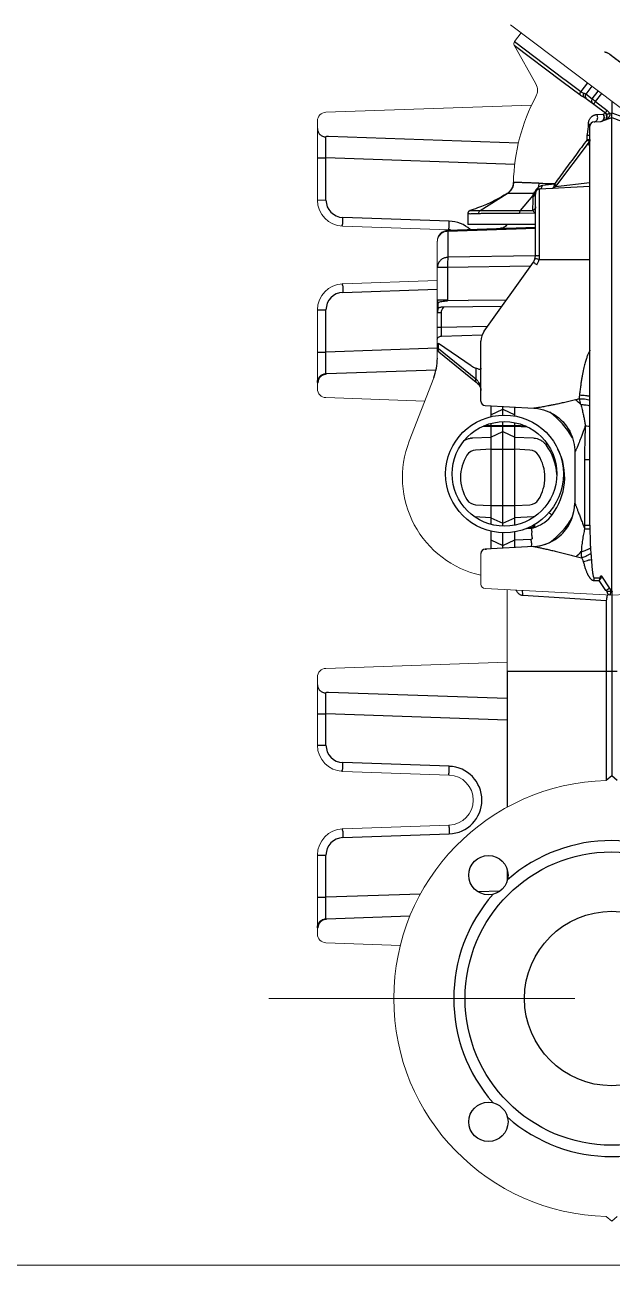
# Model space of a CAD drawing. Header units: millimetres. Extents: x 100 to 940, y 100 to 694.
# Drawn here: x 369.08 to 371.48, y 531.14 to 536.21 of the extents above; entities that cross this region are included whole.
import ezdxf

# ---------------------------------------------------------------- set-up
doc = ezdxf.new("R2010")
doc.units = ezdxf.units.MM
doc.linetypes.add('CENTER', pattern=[2, 1.25, -0.25, 0.25, -0.25])
for name, color, linetype, lineweight in [('CL', 1, 'CENTER', 9), ('OUTLINE', 6, 'Continuous', 9), ('PAREDE', 7, 'Continuous', 9)]:
    doc.layers.add(name, color=color, linetype=linetype, lineweight=lineweight)

msp = doc.modelspace()

# ---------------------------------------------------------------- linework, layer by layer
at = {"color": 9, "linetype": 'Continuous'}
for p, q in [((371.082, 536.1229), (371.2763, 535.9765)), ((371.083, 536.1375), (371.2864, 535.9842)), ((371.4742, 536.0832), (371.4724, 536.0858)), ((371.6894, 535.9211), (371.4742, 536.0832)), ((371.2763, 535.9765), (371.2819, 535.9723)), ((371.2819, 535.9723), (371.3494, 535.9214)), ((371.2864, 535.9842), (371.2893, 535.982)), ((371.2893, 535.982), (371.3539, 535.9333)), ((371.3808, 535.969), (371.3539, 535.9333)), ((371.3993, 535.9552), (371.3751, 535.9232)), ((371.4547, 535.8446), (371.3647, 535.9124)), ((371.3742, 535.9239), (371.4007, 535.9039)), ((371.4007, 535.9039), (371.4256, 535.9353)), ((371.4137, 535.8926), (371.4394, 535.925)), ((371.4137, 535.8926), (371.4616, 535.8565)), ((371.3856, 535.8027), (371.3856, 535.8035)), ((371.4189, 535.8394), (371.4452, 535.841)), ((371.4452, 535.841), (371.4547, 535.8446)), ((371.4716, 535.8437), (371.4804, 535.847)), ((371.4804, 535.8467), (371.5252, 535.8304)), ((371.4804, 533.8906), (371.4804, 535.827)), ((371.3797, 535.7366), (371.3799, 535.753)), ((371.3914, 534.1623), (371.3914, 535.7921)), ((371.3877, 535.7262), (371.3878, 535.728)), ((371.3913, 535.7383), (371.3914, 535.7387)), ((370.2781, 535.663), (370.3131, 535.663)), ((371.0839, 535.6361), (370.3131, 535.663)), ((370.3131, 535.4903), (370.3131, 535.663)), ((371.2501, 535.5453), (371.3914, 535.5621)), ((370.9432, 535.4477), (371.0538, 535.5174)), ((371.107, 535.4481), (371.1591, 535.5094)), ((371.1615, 535.5171), (371.1655, 535.5235)), ((371.1856, 535.2634), (371.1856, 535.5355)), ((371.107, 535.4481), (371.1571, 535.4481)), ((370.8167, 535.4039), (370.3819, 535.4191)), ((371.1036, 535.4373), (371.1679, 535.4376)), ((370.8109, 535.363), (371.1687, 535.3755)), ((370.8109, 535.3653), (370.8109, 535.363)), ((370.8109, 535.363), (370.8109, 535.2563)), ((370.8146, 535.3734), (370.816, 535.3788)), ((371.1687, 535.2628), (370.8109, 535.2563)), ((371.184, 535.2481), (371.3914, 535.2481)), ((370.8101, 535.2145), (370.7679, 535.2145)), ((371.1491, 535.2206), (370.8101, 535.2145)), ((370.8101, 535.2145), (370.8101, 535.0816)), ((370.3819, 535.1128), (370.7679, 535.1263)), ((370.2781, 535.0416), (370.3131, 535.0416)), ((370.3131, 534.8689), (370.3131, 535.0416)), ((370.8101, 535.0816), (370.7679, 535.0816)), ((370.8101, 535.0816), (370.8943, 535.0798)), ((370.8101, 535.0816), (370.8101, 535.0786)), ((370.7679, 535.0308), (370.7848, 535.0308)), ((370.7848, 534.9704), (370.7848, 535.0308)), ((370.7679, 534.9704), (370.7848, 534.9704)), ((370.7848, 534.9704), (370.9739, 534.9754)), ((370.7679, 534.9043), (370.7731, 534.9043)), ((370.9067, 534.813), (370.7731, 534.9043)), ((370.7731, 534.8841), (370.7731, 534.9043)), ((370.7848, 534.9347), (370.9508, 534.9391)), ((370.2781, 534.8689), (370.3131, 534.8689)), ((370.7679, 534.8848), (370.3131, 534.8689)), ((370.7679, 534.8841), (370.7731, 534.8841)), ((370.7731, 534.8841), (370.9254, 534.7602)), ((370.3123, 534.7864), (370.3123, 534.7926)), ((370.9254, 534.8035), (370.9254, 534.7602)), ((370.9861, 534.6493), (370.9862, 534.6132)), ((370.9862, 534.6132), (371.0351, 534.6361)), ((371.0351, 534.6119), (371.0351, 534.6468)), ((371.0351, 534.6361), (371.0841, 534.6132)), ((371.0841, 534.6084), (371.0841, 534.6442)), ((370.9862, 534.6132), (370.9862, 534.6053)), ((371.0351, 534.158), (371.0351, 534.5852)), ((370.9513, 534.5649), (370.9862, 534.5666)), ((370.9862, 534.5688), (370.9564, 534.5672)), ((370.9862, 534.5778), (370.9862, 534.1654)), ((370.9862, 534.5688), (371.0841, 534.5688)), ((370.9862, 534.5666), (371.0841, 534.5666)), ((370.9862, 534.5222), (371.0351, 534.545)), ((371.0351, 534.545), (371.0841, 534.5222)), ((371.0841, 534.162), (371.0841, 534.5812)), ((371.1303, 534.5663), (371.0841, 534.5688)), ((371.0841, 534.5666), (371.1353, 534.564)), ((370.9113, 534.5185), (370.9862, 534.5222)), ((370.9862, 534.4722), (370.9244, 534.4691)), ((370.9862, 534.4722), (371.0841, 534.4722)), ((371.1459, 534.4691), (371.0841, 534.4722)), ((371.3694, 534.4305), (371.3914, 534.4305)), ((371.3694, 534.4305), (371.3694, 534.1623)), ((370.9244, 534.2459), (370.9862, 534.2429)), ((370.9862, 534.2429), (371.0841, 534.2429)), ((371.0841, 534.2429), (371.1459, 534.2459)), ((371.329, 534.2527), (371.3291, 534.2527)), ((370.9862, 534.1929), (370.9204, 534.1961)), ((370.9862, 534.1929), (371.0351, 534.17)), ((371.0351, 534.17), (371.0841, 534.1929)), ((371.159, 534.1966), (371.0841, 534.1929)), ((371.232, 534.2078), (371.2366, 534.2043)), ((370.9862, 534.1378), (370.9861, 534.0657)), ((371.0351, 534.0683), (371.0351, 534.1312)), ((371.0841, 534.0708), (371.0841, 534.1348)), ((371.1328, 534.1488), (371.1526, 534.1499)), ((371.1592, 534.1522), (371.1384, 534.1511)), ((371.1581, 534.1608), (371.1586, 534.1521)), ((371.1618, 534.163), (371.1627, 534.1524)), ((371.3694, 534.1623), (371.3914, 534.1623)), ((371.0841, 534.1018), (371.1526, 534.1054)), ((371.335, 534.0349), (371.3566, 534.0291)), ((371.4083, 533.9473), (371.4335, 533.9471)), ((371.4083, 533.9363), (371.4296, 533.9361)), ((371.4563, 533.8956), (371.4296, 533.9361)), ((371.4718, 533.906), (371.4401, 533.9541)), ((371.4804, 533.8906), (371.4768, 533.8908)), ((371.4841, 533.8908), (371.4804, 533.8906)), ((371.4582, 533.8539), (371.1176, 533.8748)), ((371.4582, 533.5649), (371.0531, 533.5649)), ((371.4804, 533.5649), (371.4582, 533.5649)), ((371.5027, 533.5649), (371.4804, 533.5649)), ((370.2781, 533.3919), (370.3131, 533.3919)), ((371.0531, 533.366), (370.3131, 533.3919)), ((370.3131, 533.2637), (370.3131, 533.3919)), ((370.2781, 533.2637), (370.3131, 533.2637)), ((370.8167, 533.1774), (370.3819, 533.1925)), ((370.3819, 532.8862), (370.8167, 532.9014)), ((370.2781, 532.815), (370.3131, 532.815)), ((370.3131, 532.6424), (370.3131, 532.815)), ((371.0227, 532.6672), (370.9353, 532.6641)), ((370.2781, 532.6424), (370.3131, 532.6424)), ((370.6991, 532.6559), (370.3131, 532.6424)), ((370.3123, 532.5599), (370.3123, 532.566))]:
    msp.add_line(p, q, dxfattribs=at)
at = {"color": 7, "linetype": 'Continuous'}
for p, q in [((371.3762, 535.9056), (371.4543, 535.8468)), ((371.4804, 535.894), (371.4804, 535.8467)), ((371.4083, 535.8099), (371.4349, 535.8113)), ((371.4401, 535.8124), (371.4804, 535.827)), ((371.4804, 535.827), (371.5208, 535.8124)), ((370.323, 535.7517), (371.0995, 535.7246)), ((371.3878, 535.728), (371.2501, 535.5453)), ((371.1687, 535.2624), (371.1687, 535.5177)), ((371.1856, 535.5355), (371.3914, 535.5463)), ((370.8926, 535.4349), (370.8926, 535.4345)), ((370.8926, 535.4345), (370.8926, 535.3906)), ((370.8109, 535.3673), (371.1687, 535.3798)), ((371.1687, 535.3906), (370.8926, 535.3906)), ((370.9593, 534.955), (371.1604, 535.2365)), ((370.7704, 535.0677), (370.7704, 535.0455)), ((371.0315, 535.0561), (370.7951, 535.0528)), ((370.8943, 535.0798), (370.8101, 535.0786)), ((371.05, 535.082), (370.8943, 535.0798)), ((370.9461, 534.6683), (370.9461, 534.9136)), ((370.7745, 534.8703), (370.9268, 534.7464)), ((370.7625, 534.7956), (370.3147, 534.7799)), ((370.963, 534.6505), (371.1616, 534.6401)), ((371.329, 534.4639), (371.329, 534.2527)), ((370.9862, 534.1018), (371.0351, 534.079)), ((371.0351, 534.079), (371.0841, 534.1018)), ((370.9629, 534.0645), (370.9688, 534.0648)), ((371.1604, 534.0748), (370.963, 534.0645)), ((371.4804, 533.8906), (371.4804, 533.8766)), ((371.4804, 533.8766), (371.4804, 533.5649)), ((371.4582, 533.8539), (371.4582, 533.5649)), ((371.0531, 533.5649), (371.0531, 533.01)), ((371.4582, 533.5649), (371.4582, 533.1193)), ((371.4804, 533.5648), (371.4804, 533.138)), ((370.323, 533.4806), (371.0531, 533.4551)), ((371.4804, 533.138), (371.4582, 533.1193)), ((371.5027, 533.1193), (371.4804, 533.138)), ((371.0531, 532.7565), (371.0531, 532.7138)), ((370.6561, 532.5653), (370.3147, 532.5534))]:
    msp.add_line(p, q, dxfattribs=at)
at = {"color": 9, "linetype": 'Continuous'}
for points in [[(371.4543, 535.8468), (371.4544, 535.8467), (371.4545, 535.8465), (371.4546, 535.8463), (371.4547, 535.8461), (371.4547, 535.8459), (371.4548, 535.8456), (371.4548, 535.8453), (371.4547, 535.845), (371.4547, 535.8446)], [(371.0795, 535.5621), (371.0794, 535.5621), (371.0793, 535.5621), (371.0792, 535.562), (371.0791, 535.562), (371.079, 535.562), (371.079, 535.562), (371.079, 535.562), (371.0789, 535.5619), (371.0789, 535.5619)], [(371.0538, 535.5174), (371.0537, 535.5174), (371.0536, 535.5174), (371.0535, 535.5174), (371.0534, 535.5174), (371.0534, 535.5174), (371.0533, 535.5174), (371.0533, 535.5173)], [(371.158, 535.447), (371.1578, 535.4472), (371.1577, 535.4474), (371.1575, 535.4476), (371.1574, 535.4477), (371.1572, 535.4479), (371.1571, 535.4481)], [(370.8109, 535.3673), (370.8109, 535.3672), (370.8109, 535.367), (370.8109, 535.3668), (370.8109, 535.3664), (370.8109, 535.3653)], [(370.2815, 534.7443), (370.2804, 534.7443), (370.2796, 534.7444), (370.2789, 534.7446), (370.2785, 534.7448), (370.2782, 534.7451), (370.2781, 534.7455)], [(370.3147, 534.7799), (370.314, 534.7799), (370.3134, 534.78), (370.313, 534.7801), (370.3127, 534.7803), (370.3125, 534.7805), (370.3124, 534.7808)], [(371.1615, 534.6401), (371.1676, 534.6397), (371.1791, 534.6383), (371.1906, 534.6362), (371.2019, 534.6333), (371.2131, 534.6296), (371.224, 534.6251), (371.2346, 534.62), (371.2449, 534.6141), (371.2548, 534.6076), (371.2642, 534.6004), (371.2731, 534.5926), (371.2815, 534.5842), (371.2893, 534.5753), (371.2964, 534.5659), (371.3029, 534.5561), (371.3087, 534.5459), (371.3138, 534.5355), (371.3181, 534.5247), (371.3218, 534.5138), (371.3247, 534.5027), (371.3268, 534.4916), (371.3283, 534.4804), (371.329, 534.4694), (371.329, 534.4639)], [(370.907, 534.5181), (370.9074, 534.5181), (370.9077, 534.5182), (370.9081, 534.5182), (370.9085, 534.5182), (370.9088, 534.5183), (370.9092, 534.5183)], [(370.9092, 534.5183), (370.9096, 534.5183), (370.91, 534.5184), (370.9104, 534.5184), (370.9109, 534.5184), (370.9113, 534.5185)], [(371.0841, 534.5222), (371.159, 534.5185), (371.1594, 534.5184), (371.1598, 534.5184), (371.1603, 534.5184), (371.1607, 534.5183), (371.1611, 534.5183)], [(371.1611, 534.1967), (371.1607, 534.1967), (371.1603, 534.1967), (371.1598, 534.1966), (371.1594, 534.1966), (371.159, 534.1966)], [(371.1627, 534.1524), (371.162, 534.1524), (371.1613, 534.1523), (371.1606, 534.1523), (371.1599, 534.1522), (371.1592, 534.1522)], [(371.1658, 534.1533), (371.1653, 534.1532), (371.1648, 534.153), (371.1643, 534.1529), (371.1637, 534.1527), (371.1632, 534.1526), (371.1627, 534.1524)], [(370.2815, 532.5178), (370.2804, 532.5178), (370.2796, 532.5179), (370.2789, 532.518), (370.2785, 532.5183), (370.2782, 532.5186), (370.2781, 532.519)], [(370.3147, 532.5534), (370.314, 532.5534), (370.3134, 532.5534), (370.313, 532.5535), (370.3127, 532.5537), (370.3125, 532.5539), (370.3124, 532.5542)]]:
    msp.add_lwpolyline(points, dxfattribs=at)
at = {"color": 7, "linetype": 'Continuous'}
for points in [[(371.0789, 535.5619), (371.0787, 535.5581), (371.0781, 535.5536), (371.0771, 535.5492), (371.0758, 535.5449), (371.0741, 535.5408), (371.0722, 535.5369), (371.0699, 535.5333), (371.0674, 535.5298), (371.0647, 535.5266), (371.0617, 535.5237), (371.0587, 535.5211), (371.0555, 535.5187), (371.0533, 535.5173)], [(371.0533, 535.5173), (371.0486, 535.5145), (371.0415, 535.5102), (371.0348, 535.5063), (371.0287, 535.5027), (371.023, 535.4995), (371.0175, 535.4964), (371.0122, 535.4935), (371.0071, 535.4908), (371.002, 535.4881), (370.9968, 535.4855), (370.9916, 535.483), (370.9862, 535.4804), (370.9806, 535.4778), (370.9747, 535.4752), (370.9686, 535.4725), (370.9621, 535.4698), (370.9552, 535.467), (370.948, 535.4641), (370.9402, 535.4611), (370.932, 535.4581), (370.9236, 535.4549), (370.9148, 535.4518), (370.9058, 535.4486), (370.9016, 535.4472)], [(370.9016, 535.4472), (370.9008, 535.4469), (370.8999, 535.4464), (370.8989, 535.4459), (370.8979, 535.4452), (370.8969, 535.4443), (370.8959, 535.4433), (370.895, 535.4421), (370.8942, 535.4408), (370.8936, 535.4394), (370.8931, 535.4379), (370.8928, 535.4363), (370.8926, 535.4345)], [(371.04, 535.3789), (371.0362, 535.3771), (371.032, 535.3757), (371.0277, 535.3749), (371.0251, 535.3747)], [(371.0486, 535.3859), (371.0463, 535.3835), (371.0433, 535.381), (371.04, 535.3789)], [(371.0519, 535.3906), (371.0518, 535.3904), (371.0504, 535.3883), (371.0486, 535.3859)], [(370.7712, 535.0479), (370.7706, 535.0464), (370.7694, 535.0422), (370.7685, 535.0379), (370.768, 535.0335), (370.7679, 535.0308)], [(370.9268, 534.7464), (370.928, 534.7453), (370.932, 534.7416), (370.9357, 534.7376), (370.9388, 534.7335), (370.9415, 534.7291), (370.9436, 534.7245), (370.9451, 534.7197), (370.9459, 534.7148), (370.9461, 534.7119)]]:
    msp.add_lwpolyline(points, dxfattribs=at)
at = {"color": 9, "linetype": 'Continuous'}
for centre, radius in [((371.0424, 534.3716), 0.2405), ((371.0424, 534.3716), 0.2137), ((371.4804, 532.2289), 0.5991)]:
    msp.add_circle(centre, radius, dxfattribs=at)
at = {"color": 7, "linetype": 'Continuous'}
for centre, radius in [((370.9766, 532.7327), 0.0802), ((371.4804, 532.2289), 0.3563), ((370.9766, 531.7251), 0.0802)]:
    msp.add_circle(centre, radius, dxfattribs=at)
at = {"color": 9, "linetype": 'Continuous'}
for centre, radius, start, end in [((371.3849, 535.9146), 0.0124, 225.9384, 232.9757), ((371.4429, 535.8316), 0.0312, 22.8756, 53), ((371.4351, 535.8259), 0.0144, 290.0473, 298.667), ((371.4312, 535.828), 0.018, 327.5291, 334.3409), ((371.4304, 535.8284), 0.0189, 334.3341, 340.8962), ((371.4379, 535.8297), 0.0224, 35.5504, 41.5126), ((371.3779, 535.7914), 0.0134, 0.0617, 12.1578), ((371.3781, 535.7921), 0.0133, 359.997, 6.1181), ((371.0261, 535.5631), 0.0534, 301.2543, 358.9191), ((371.3781, 542.7128), 7.1565, 268.43144, 268.95555), ((373.292, 513.5823), 22.0675, 95.31903, 95.44752), ((370.9465, 535.7039), 0.3349, 333.5641, 334.0703), ((379.7448, 535.2655), 8.5897, 178.41261, 178.782), ((371.1943, 535.5025), 0.0359, 168.8309, 178.4114), ((371.3525, 535.4047), 0.2215, 146.9367, 147.5842), ((371.3038, 535.4364), 0.1634, 145.9716, 146.924), ((371.2835, 535.45), 0.139, 145.561, 145.9478), ((370.3844, 535.4903), 0.0713, 180.0001, 267.9998), ((370.8119, 535.266), 0.138, 49.2139, 88.0012), ((371.1433, 535.4603), 0.0334, 317.3017, 319.4913), ((371.196, 535.4589), 0.0353, 217.019, 219.1963), ((370.8125, 535.3157), 0.0473, 98.8039, 105.6829), ((370.8125, 535.3159), 0.0471, 91.8913, 98.8152), ((371.0239, 535.4095), 0.0348, 276.9853, 296.4977), ((371.0237, 535.4099), 0.0352, 296.5502, 326.874), ((371.1233, 535.2624), 0.0623, 324.4612, 346.7696), ((371.115, 535.2633), 0.0706, 347.5729, 0.008), ((370.3844, 535.0416), 0.0713, 92.0002, 179.9998), ((370.8096, 535.0816), 0.0417, 180.0141, 199.5715), ((370.7789, 534.8756), 0.0069, 225.9998, 230.7716), ((370.9524, 534.8798), 0.0809, 235.6571, 250.5204), ((370.8712, 534.7069), 0.076, 35.2765, 44.5622), ((370.443, 538.0194), 3.461, 284.8942, 285.1514), ((370.9063, 534.1779), 0.6547, 46.8073, 49.365), ((370.1578, 534.3254), 1.2412, 15.4087, 16.5395), ((371.0328, 534.3575), 0.3295, 29.3477, 53.8468), ((370.9152, 534.4459), 0.0726, 96.4544, 99.5668), ((371.0358, 534.3575), 0.2207, 3.0062, 37.0816), ((371.0332, 534.3575), 0.1705, 147.7704, 212.2297), ((370.9266, 534.4247), 0.0444, 92.8099, 147.7434), ((371.1437, 534.4247), 0.0444, 32.2565, 87.1906), ((371.037, 534.3575), 0.1705, 327.7704, 32.2297), ((371.0355, 534.3575), 0.2528, 322.6969, 26.9713), ((370.9266, 534.2903), 0.0444, 212.2565, 267.1906), ((371.1437, 534.2903), 0.0444, 272.8099, 327.7434), ((371.1509, 534.2527), 0.1781, 273, 0), ((371.1509, 534.2527), 0.1782, 319.4002, 358.5148), ((371.1173, 534.2952), 0.15, 306.6555, 322.7009), ((371.0328, 534.3575), 0.3295, 306.512, 330.3596), ((371.1184, 534.2933), 0.1477, 288.6947, 298.4361), ((371.1177, 534.2946), 0.1492, 298.4365, 306.6545), ((371.1512, 534.2525), 0.1779, 307.636, 319.4035), ((373.4934, 534.1612), 2.124, 179.9696, 180.3661), ((377.3713, 534.1622), 5.9799, 179.99874, 180.13503), ((371.1511, 534.2525), 0.1779, 273.0011, 307.6454), ((370.9058, 534.5208), 0.6483, 311.4557, 313.9733), ((372.1723, 534.1199), 0.7805, 183.6662, 185.3385), ((370.4102, 533.9418), 0.9981, 359.6843, 0.3154), ((370.3034, 534.344), 1.1978, 340.0902, 340.6477), ((370.3153, 534.7736), 1.3939, 323.0727, 323.5509), ((371.3942, 533.8711), 0.0856, 60.3643, 62.6753), ((371.0349, 533.876), 0.0827, 359.1217, 13.7743), ((370.5046, 535.3364), 1.7267, 303.4473, 304.0651), ((371.4567, 533.65), 0.2417, 85.2262, 88.7776), ((370.3844, 533.2637), 0.0713, 180.0001, 267.9998), ((370.8119, 533.0394), 0.138, 272.0003, 87.9997), ((370.3844, 532.815), 0.0713, 92.0002, 179.9998), ((371.4804, 532.2289), 0.6454, 48.7033, 131.2967), ((371.4804, 532.2289), 0.6454, 138.7033, 221.2967), ((371.4804, 532.2289), 0.6454, 228.7033, 311.2967)]:
    msp.add_arc(centre, radius, start, end, dxfattribs=at)
at = {"color": 7, "linetype": 'Continuous'}
for centre, radius, start, end in [((371.4092, 535.7921), 0.0178, 93, 180), ((371.434, 535.8291), 0.0178, 273, 290), ((371.4436, 535.8326), 0.0178, 290, 53), ((371.3736, 535.7387), 0.0178, 323, 0), ((371.1865, 535.5177), 0.0178, 93, 180), ((371.2359, 535.556), 0.0178, 272.9939, 322.9961), ((370.8125, 535.266), 0.1024, 85.0965, 88), ((371.1242, 535.2624), 0.0445, 324.4638, 359.9985), ((371.0173, 534.9136), 0.0713, 144.4623, 180), ((370.5453, 534.8443), 0.2227, 338.8815, 0), ((370.7858, 534.8841), 0.0178, 180.0075, 202.7753), ((370.7858, 534.8841), 0.0178, 202.7947, 230.861), ((370.9639, 534.6683), 0.0178, 179.9988, 266.9998), ((371.1518, 534.2527), 0.1773, 358.5018, 0.0039), ((370.9639, 534.0467), 0.0178, 93.0131, 179.9974)]:
    msp.add_arc(centre, radius, start, end, dxfattribs=at)
at = {"color": 9, "linetype": 'Continuous'}
for points, start_tangent, end_tangent in [([(371.4507, 536.0953), (371.454, 536.0946), (371.4572, 536.0937), (371.4602, 536.0927), (371.4629, 536.0915), (371.468, 536.0889), (371.4724, 536.0858)], (0.985568, -0.169277), (0.794423, -0.607365)), ([(371.4724, 536.0858), (371.4799, 536.0802), (371.4874, 536.0745), (371.495, 536.0688), (371.5025, 536.0631), (371.51, 536.0575), (371.5174, 536.052), (371.5247, 536.0466), (371.5318, 536.0413), (371.5387, 536.0362), (371.5454, 536.0312), (371.5518, 536.0265), (371.5579, 536.022), (371.5637, 536.0178), (371.5691, 536.0139), (371.5742, 536.0102), (371.5788, 536.0069), (371.583, 536.0039), (371.5868, 536.0012)], (0.796782, -0.604267), (0.818772, -0.574119)), ([(371.3539, 535.9333), (371.3513, 535.9291), (371.3497, 535.9249), (371.3494, 535.9214)], (-0.601804, -0.798644), (0.149861, -0.988707)), ([(371.3494, 535.9214), (371.3572, 535.9162), (371.3647, 535.9124)], (0.798576, -0.601894), (0.926656, -0.375911)), ([(371.3539, 535.9333), (371.3599, 535.9294), (371.3659, 535.9269)], (0.79858, -0.601889), (0.952657, -0.304047)), ([(371.3659, 535.9269), (371.3639, 535.922), (371.3635, 535.9169), (371.3647, 535.9124)], (-0.504096, -0.863648), (0.453462, -0.891276)), ([(371.3647, 535.9124), (371.3685, 535.9103), (371.3716, 535.9086), (371.3742, 535.907), (371.3762, 535.9056)], (0.873056, -0.48762), (0.79864, -0.601809)), ([(371.3659, 535.9269), (371.3688, 535.926), (371.3712, 535.9253), (371.3742, 535.9239)], (0.952559, -0.304355), (0.798645, -0.601803)), ([(371.3742, 535.9239), (371.3719, 535.9192), (371.3715, 535.9141), (371.373, 535.9093), (371.3762, 535.9056)], (-0.601815, -0.798636), (0.798636, -0.601815)), ([(371.3751, 535.9232), (371.3729, 535.9185), (371.3725, 535.9133), (371.3741, 535.9085), (371.3763, 535.9057)], (-0.601815, -0.798636), (0.718842, -0.695174)), ([(371.4007, 535.9039), (371.3984, 535.8992), (371.398, 535.8941), (371.3996, 535.8893), (371.4029, 535.8855)], (-0.601816, -0.798635), (0.798636, -0.601815)), ([(371.4007, 535.9039), (371.4024, 535.9022), (371.4053, 535.8995), (371.4093, 535.8962), (371.4137, 535.8926)], (0.615358, -0.788248), (0.787846, -0.615873)), ([(371.4137, 535.8926), (371.41, 535.8877), (371.4064, 535.8829)], (-0.60195, -0.798534), (-0.798636, 0.601815)), ([(371.4616, 535.8565), (371.4579, 535.8516), (371.4543, 535.8468)], (-0.60195, -0.798534), (-0.798636, 0.601815)), ([(371.3799, 535.753), (371.3822, 535.7661), (371.3839, 535.7779), (371.385, 535.7881), (371.3856, 535.7963), (371.3856, 535.8027)], (0.18342, 0.983035), (-0.032353, 0.999476)), ([(371.3856, 535.8035), (371.3864, 535.8112), (371.3883, 535.8171), (371.3906, 535.8218), (371.3931, 535.8256), (371.3957, 535.8287), (371.3985, 535.8312), (371.4012, 535.8333), (371.4039, 535.835), (371.4066, 535.8363), (371.4093, 535.8374), (371.4122, 535.8383), (371.4154, 535.839), (371.4189, 535.8394)], (-0.000268, 1), (0.998053, 0.062378)), ([(371.3913, 535.7935), (371.3907, 535.7963), (371.3887, 535.8002), (371.3856, 535.8035)], (-0.106281, 0.994336), (-0.782464, 0.622696)), ([(371.3887, 535.7994), (371.3856, 535.8027)], (-0.580163, 0.814501), (-0.783028, 0.621987)), ([(371.4083, 535.8099), (371.4139, 535.8114), (371.4186, 535.8152), (371.4217, 535.8207), (371.4229, 535.8272), (371.4219, 535.8337), (371.4189, 535.8394)], (0.99863, 0.052336), (-0.612641, 0.790361)), ([(371.4349, 535.8113), (371.4405, 535.8128), (371.4422, 535.8139)], (0.99863, 0.052336), (0.813925, 0.58097)), ([(371.442, 535.8132), (371.4455, 535.8158), (371.447, 535.8176)], (0.877764, 0.479093), (0.592437, 0.805617)), ([(371.4422, 535.8139), (371.4452, 535.8167), (371.4464, 535.8184)], (0.813925, 0.58097), (0.53733, 0.843372)), ([(371.4498, 535.8236), (371.4503, 535.8281), (371.4489, 535.8351), (371.4452, 535.841)], (0.235157, 0.971957), (-0.689904, 0.723901)), ([(371.4483, 535.8222), (371.4494, 535.8288), (371.4483, 535.8353), (371.4452, 535.841)], (0.327604, 0.944815), (-0.62313, 0.782118)), ([(371.447, 535.8176), (371.4491, 535.8214), (371.4498, 535.8236)], (0.592437, 0.805617), (0.235157, 0.971957)), ([(371.4716, 535.8437), (371.4725, 535.8406), (371.4725, 535.8377), (371.4717, 535.8345), (371.4699, 535.8308), (371.4684, 535.8287), (371.4666, 535.8266), (371.4644, 535.8244), (371.4617, 535.8222), (371.4583, 535.82), (371.4543, 535.8178), (371.4497, 535.8158)], (0.420597, -0.907248), (-0.939668, -0.342086)), ([(371.4497, 535.8158), (371.4551, 535.8193), (371.4586, 535.8249), (371.4598, 535.8317)], (0.939693, 0.34202), (-0.012715, 0.999919)), ([(371.4584, 535.8386), (371.4562, 535.8428)], (-0.375394, 0.926865), (-0.581058, 0.813862)), ([(371.4598, 535.8317), (371.4584, 535.8386)], (-0.012715, 0.999919), (-0.375394, 0.926865)), ([(371.4716, 535.8437), (371.4671, 535.8419), (371.4634, 535.8405), (371.46, 535.8395)], (-0.922728, -0.385451), (-0.388577, 0.921416)), ([(370.2781, 535.782), (370.2807, 535.7693), (370.2881, 535.7584), (370.2992, 535.751), (370.3124, 535.748)], (-0.000066, -1), (0.999321, -0.036832)), ([(370.3124, 535.748), (370.3171, 535.7515), (370.323, 535.7517)], (0.00829, 0.999966), (0.999394, -0.034806)), ([(371.3914, 535.7554), (371.3859, 535.7536), (371.3799, 535.753)], (0.000048, -1), (-0.998513, -0.054511)), ([(371.3911, 535.7942), (371.3907, 535.7956), (371.3887, 535.7994)], (-0.209862, 0.977731), (-0.580163, 0.814501)), ([(370.3131, 535.663), (370.313, 535.6744), (370.3128, 535.6867), (370.3127, 535.6998), (370.3125, 535.7134), (370.3124, 535.727), (370.3123, 535.7391), (370.3124, 535.748)], (-0.013941, 0.999903), (0.008422, 0.999965)), ([(371.3797, 535.7366), (371.3333, 535.6739), (371.289, 535.6137), (371.2476, 535.5575)], (-0.596504, -0.80261), (-0.591785, -0.806096)), ([(371.3797, 535.7366), (371.3858, 535.7371), (371.3913, 535.7383)], (0.997803, 0.066253), (0.236482, 0.971636)), ([(371.3878, 535.728), (371.3843, 535.7326), (371.3797, 535.7366)], (0.601815, 0.798636), (-0.757887, 0.652386)), ([(371.3914, 535.7088), (371.3913, 535.7089), (371.3887, 535.7154), (371.3877, 535.7217), (371.3877, 535.7262)], (-0.48016, 0.877181), (0.063213, 0.998)), ([(371.3914, 535.7369), (371.391, 535.7331), (371.3897, 535.7295), (371.3877, 535.7262)], (0.000005, -1), (-0.618026, -0.786158)), ([(371.1822, 535.559), (371.1764, 535.5591), (371.1707, 535.5593), (371.1648, 535.5595), (371.1585, 535.5597), (371.1516, 535.5599), (371.1442, 535.5602), (371.1365, 535.5605), (371.1292, 535.5607), (371.1223, 535.561), (371.1158, 535.5612), (371.1097, 535.5615), (371.1042, 535.5617), (371.0992, 535.5618), (371.0949, 535.562), (371.0911, 535.5621), (371.0876, 535.5622), (371.0844, 535.5622), (371.0795, 535.5621)], (-0.999614, 0.027779), (-0.991477, -0.130279)), ([(371.1822, 535.559), (371.1814, 535.55), (371.1795, 535.5414)], (-0.026035, -0.999661), (-0.27839, -0.960468)), ([(371.1795, 535.5414), (371.1849, 535.5456), (371.1907, 535.5486), (371.1971, 535.5502)], (0.734863, 0.678215), (0.995499, 0.094773)), ([(371.1856, 535.5355), (371.191, 535.5376), (371.1951, 535.5428), (371.1971, 535.5502)], (0.99863, 0.052333), (0.097983, 0.995188)), ([(371.2368, 535.5382), (371.2416, 535.5406), (371.2451, 535.5466), (371.2463, 535.5548)], (0.99863, 0.052336), (0.024579, 0.999698)), ([(371.2463, 535.5548), (371.2492, 535.5509), (371.2505, 535.5459)], (0.660812, -0.750551), (-0.329829, -0.944041)), ([(371.2476, 535.5575), (371.2507, 535.5533)], (0.657717, -0.753265), (0.495658, -0.868518)), ([(371.2507, 535.5533), (371.252, 535.5496), (371.2514, 535.547)], (0.495658, -0.868518), (-0.601863, -0.7986)), ([(371.1615, 535.5171), (371.1555, 535.5172), (371.1494, 535.5172), (371.143, 535.5172), (371.1361, 535.5172), (371.1286, 535.5172), (371.1206, 535.5172), (371.1125, 535.5173), (371.1049, 535.5173), (371.0978, 535.5173), (371.0911, 535.5174), (371.0848, 535.5174), (371.079, 535.5174), (371.0739, 535.5174), (371.0694, 535.5175), (371.0655, 535.5175), (371.0619, 535.5175), (371.0586, 535.5175), (371.0538, 535.5174)], (-0.999999, 0.001057), (-0.999363, -0.035679)), ([(371.1687, 535.5177), (371.1675, 535.5119), (371.1639, 535.5069), (371.1584, 535.5035)], (0.00001, -1), (-0.925291, -0.379257)), ([(371.1591, 535.5094), (371.16, 535.5131), (371.1615, 535.5171)], (0.193239, 0.981152), (0.402984, 0.915207)), ([(371.1663, 535.5146), (371.1638, 535.5121), (371.1591, 535.5094)], (-0.613805, -0.789458), (-0.936038, -0.351898)), ([(371.1663, 535.5196), (371.1652, 535.5189), (371.1615, 535.5171)], (-0.786498, -0.617593), (-0.954254, -0.298999)), ([(371.1701, 535.5246), (371.1681, 535.5214), (371.1663, 535.5196)], (-0.385939, -0.922524), (-0.786498, -0.617593)), ([(371.169, 535.5207), (371.1672, 535.516), (371.1663, 535.5146)], (-0.168121, -0.985766), (-0.613805, -0.789458)), ([(371.1689, 535.5286), (371.1705, 535.5309), (371.1716, 535.5325)], (0.565561, 0.824707), (0.600583, 0.799562)), ([(371.1716, 535.5325), (371.1722, 535.5332), (371.1738, 535.5353), (371.1756, 535.5373), (371.1768, 535.5387)], (0.600583, 0.799562), (0.68435, 0.729154)), ([(371.1768, 535.5387), (371.1775, 535.5394), (371.1795, 535.5414)], (0.68435, 0.729154), (0.733603, 0.679578)), ([(371.1768, 535.5326), (371.1786, 535.5346), (371.1795, 535.5376), (371.1795, 535.5413)], (0.837778, 0.546011), (-0.127938, 0.991782)), ([(370.9016, 535.4472), (370.9066, 535.4473), (370.9139, 535.4474), (370.9258, 535.4475), (370.9432, 535.4477)], (-0.915793, 0.401651), (0.999944, 0.010561)), ([(370.9432, 535.4477), (370.9396, 535.4448), (370.9372, 535.4406), (370.9364, 535.4357)], (-0.882375, -0.470547), (0.003903, -0.999992)), ([(370.9432, 535.4477), (370.9505, 535.4478), (370.9591, 535.4479), (370.9692, 535.4479), (370.9811, 535.4479), (370.9952, 535.448), (371.0119, 535.448), (371.0318, 535.448), (371.0548, 535.4481), (371.0803, 535.4481), (371.107, 535.4481)], (0.999939, 0.011073), (1, 0.000279)), ([(371.107, 535.4481), (371.1052, 535.4451), (371.104, 535.4414), (371.1036, 535.4373)], (-0.654396, -0.756152), (0.003128, -0.999995)), ([(371.1662, 535.4544), (371.1632, 535.4513), (371.1571, 535.4481)], (-0.583166, -0.812353), (-0.955666, -0.294452)), ([(371.1687, 535.4595), (371.1674, 535.4543), (371.1636, 535.45), (371.158, 535.447)], (-0.000099, -1), (-0.949936, -0.312446)), ([(371.1679, 535.4376), (371.1658, 535.4389), (371.1622, 535.4419), (371.158, 535.447)], (-0.870091, 0.492891), (-0.575703, 0.817659)), ([(371.1687, 535.4621), (371.1673, 535.4562), (371.1662, 535.4544)], (0, -1), (-0.583166, -0.812353)), ([(370.3812, 535.3835), (370.3812, 535.3939), (370.3814, 535.4055), (370.3819, 535.4191)], (-0.999391, 0.034899), (0.034889, 0.999391)), ([(370.8165, 535.3822), (370.8162, 535.3903), (370.8167, 535.4039)], (0.082551, 0.996587), (0.034889, 0.999391)), ([(370.8926, 535.4345), (370.8979, 535.4348), (370.9057, 535.435), (370.9181, 535.4353), (370.9364, 535.4357)], (0.000846, 1), (0.999646, 0.0266)), ([(370.9364, 535.4357), (370.944, 535.4359), (370.9528, 535.4361), (370.9632, 535.4363), (370.9754, 535.4364), (370.9899, 535.4366), (371.0069, 535.4367), (371.0272, 535.4369), (371.0506, 535.437), (371.0764, 535.4372), (371.1036, 535.4373)], (0.999646, 0.026611), (0.999986, 0.005222)), ([(370.8161, 535.3683), (370.8146, 535.3734)], (-0.999391, 0.034899), (0.217292, 0.976107)), ([(370.816, 535.3788), (370.8165, 535.3822)], (0.218044, 0.975939), (0.082551, 0.996587)), ([(370.8109, 535.2563), (370.7975, 535.2539), (370.7855, 535.2478), (370.7761, 535.2386), (370.77, 535.2271), (370.7679, 535.2145)], (-0.999462, -0.032797), (0, -1)), ([(370.8109, 535.2563), (370.8103, 535.2468), (370.81, 535.2321), (370.8101, 535.2145)], (-0.124261, -0.99225), (0.018035, -0.999837)), ([(371.1675, 535.2522), (371.1723, 535.251), (371.1776, 535.2497), (371.184, 535.2481)], (-0.228558, -0.97353), (0.973309, -0.2295)), ([(371.1687, 535.2624), (371.1736, 535.2631), (371.1791, 535.2633), (371.1856, 535.2634)], (0, 1), (0.999996, 0.002774)), ([(371.1604, 535.2365), (371.1642, 535.2333), (371.1687, 535.23), (371.174, 535.2262)], (-0.581238, -0.813733), (0.812978, -0.582294)), ([(370.3812, 535.1484), (370.3812, 535.138), (370.3814, 535.1264), (370.3819, 535.1128)], (-0.999391, -0.034899), (0.034889, -0.999391)), ([(370.7848, 535.0308), (370.7855, 535.037), (370.7875, 535.043), (370.7908, 535.0483), (370.7951, 535.0528)], (0.000136, 1), (0.772172, 0.635413)), ([(370.7848, 534.9347), (370.7847, 534.9418), (370.7847, 534.9504), (370.7847, 534.9602), (370.7848, 534.9704)], (-0.017649, 0.999844), (0.010526, 0.999945)), ([(370.7679, 534.9205), (370.7692, 534.9258), (370.7728, 534.9303), (370.7783, 534.9334), (370.7848, 534.9347)], (0, 1), (0.999116, 0.042029)), ([(370.3123, 534.7926), (370.3124, 534.7962), (370.3124, 534.8084), (370.3125, 534.8213), (370.3127, 534.8342), (370.3128, 534.8465), (370.313, 534.8581), (370.3131, 534.8689)], (0.001543, 0.999999), (0.013933, 0.999903)), ([(370.7741, 534.8707), (370.7734, 534.8714), (370.7721, 534.8742), (370.7717, 534.8785), (370.7722, 534.8812), (370.7731, 534.8841)], (-0.719382, 0.694615), (0.374529, 0.927215)), ([(371.3914, 534.8766), (371.3892, 534.8727), (371.3867, 534.8677), (371.3843, 534.8624), (371.3818, 534.8564), (371.3793, 534.8499), (371.3769, 534.8428), (371.3744, 534.835), (371.3718, 534.8264), (371.3692, 534.8167), (371.3666, 534.8059), (371.3639, 534.7938), (371.3612, 534.7805), (371.3585, 534.7661), (371.356, 534.7504), (371.3535, 534.7334), (371.3511, 534.7149), (371.3488, 534.6947)], (-0.50358, -0.863948), (-0.103855, -0.994592)), ([(370.9461, 534.8035), (370.9453, 534.8), (370.9431, 534.7983), (370.9391, 534.7984), (370.933, 534.8003), (370.9254, 534.8035)], (-0.00002, -1), (-0.914503, 0.40458)), ([(370.2781, 534.7455), (370.2807, 534.7587), (370.2881, 534.77), (370.2992, 534.7777), (370.3124, 534.7808)], (-0.000093, 1), (0.999328, 0.036649)), ([(370.2815, 534.7443), (370.284, 534.7577), (370.2911, 534.7691), (370.3019, 534.7769), (370.3147, 534.7799)], (-0.002211, 0.999998), (0.99939, 0.034922)), ([(370.3124, 534.7808), (370.3123, 534.7864)], (-0.034639, 0.9994), (-0.000161, 1)), ([(370.9254, 534.7602), (370.924, 534.7543), (370.9247, 534.7493), (370.9268, 534.7464)], (-0.374529, -0.927215), (0.768341, -0.640041)), ([(370.9333, 534.7508), (370.9367, 534.7454), (370.941, 534.7368), (370.944, 534.728), (370.9456, 534.7195), (370.9461, 534.7119)], (0.57725, -0.816568), (0.000001, -1)), ([(371.3488, 534.6947), (371.3478, 534.6868), (371.3476, 534.6787)], (-0.190649, -0.981658), (0.037994, -0.999278)), ([(371.3488, 534.6947), (371.3618, 534.6933), (371.3738, 534.692), (371.3792, 534.6914), (371.3841, 534.6909), (371.3884, 534.6904), (371.3914, 534.6901)], (0.994553, -0.104231), (0.993642, -0.112584)), ([(371.3326, 534.6747), (371.3102, 534.669), (371.2885, 534.6638), (371.2683, 534.6592), (371.2498, 534.6553), (371.2334, 534.6519), (371.2194, 534.6491), (371.2074, 534.6469), (371.1972, 534.645), (371.1885, 534.6435), (371.1812, 534.6424), (371.1752, 534.6415), (371.1703, 534.6408), (371.1666, 534.6404), (371.1639, 534.6402), (371.1615, 534.64)], (-0.966326, -0.257323), (-0.999093, 0.042579)), ([(371.3476, 534.6787), (371.3623, 534.6783), (371.3756, 534.6769), (371.3864, 534.6746), (371.3914, 534.6729)], (0.99998, 0.006286), (0.920337, -0.391126)), ([(371.3544, 534.6552), (371.3594, 534.6351), (371.3637, 534.6163), (371.3671, 534.599), (371.37, 534.583), (371.3724, 534.5681)], (0.256498, -0.966545), (0.145483, -0.989361)), ([(371.3544, 534.6552), (371.3699, 534.6541), (371.383, 534.6521), (371.3914, 534.6498)], (0.999349, -0.036066), (0.952354, -0.304995)), ([(371.3724, 534.5681), (371.3654, 534.5492), (371.3591, 534.5323), (371.3536, 534.5177), (371.3489, 534.5055), (371.3449, 534.4952), (371.3414, 534.4867), (371.3385, 534.4796), (371.336, 534.4739), (371.334, 534.4694), (371.3323, 534.4661), (371.3311, 534.4639), (371.3302, 534.4646)], (-0.341988, -0.939704), (-0.521569, 0.853209)), ([(371.3724, 534.5681), (371.3701, 534.4973), (371.3694, 534.4305)], (-0.040316, -0.999187), (-0.000154, -1)), ([(371.3724, 534.5681), (371.3852, 534.5668), (371.3914, 534.566)], (0.995927, -0.09016), (0.981997, -0.188897)), ([(370.8782, 534.5083), (370.8826, 534.5108), (370.8951, 534.5157), (370.9031, 534.5176)], (0.856776, 0.515689), (0.986093, 0.166197)), ([(371.1632, 534.5181), (371.1751, 534.5157), (371.1876, 534.5108), (371.2001, 534.5027), (371.2119, 534.4906)], (0.993663, -0.112402), (0.602726, -0.797948)), ([(371.2119, 534.4906), (371.2152, 534.4938), (371.2169, 534.4949)], (0.385052, 0.922895), (0.79929, 0.600945)), ([(371.3291, 534.2527), (371.3317, 534.2473), (371.3346, 534.24), (371.3387, 534.2296), (371.3437, 534.2163), (371.3495, 534.201), (371.3557, 534.1845), (371.3624, 534.1667), (371.3694, 534.1476)], (0.990376, 0.138401), (0.346267, -0.938136)), ([(371.224, 534.2141), (371.232, 534.2078)], (0.763227, -0.646131), (0.796337, -0.604854)), ([(371.1526, 534.1499), (371.1533, 534.1329), (371.1536, 534.1185), (371.1526, 534.1054)], (0.052193, -0.998637), (-0.99863, -0.052336)), ([(371.1526, 534.1499), (371.1588, 534.1509), (371.1615, 534.1533)], (0.998629, 0.052338), (0.565724, 0.824595)), ([(371.1645, 534.1645), (371.1658, 534.1533)], (0.096729, -0.995311), (0.113745, -0.99351)), ([(371.3694, 534.1476), (371.3652, 534.1256), (371.3609, 534.1014), (371.3574, 534.0763), (371.356, 534.0542)], (-0.183374, -0.983043), (-0.022307, -0.999751)), ([(371.3694, 534.1476), (371.3808, 534.1478), (371.3884, 534.148), (371.3914, 534.1481)], (0.999901, 0.014045), (0.986189, 0.165625)), ([(371.3914, 534.1481), (371.3915, 534.1302), (371.3918, 534.1103), (371.3924, 534.0892), (371.3934, 534.07)], (0.002378, -0.999997), (0.064206, -0.997937)), ([(371.1526, 534.1054), (371.1516, 534.0923), (371.1519, 534.0779), (371.1519, 534.0744)], (-0.99863, -0.052336), (0.019484, -0.99981)), ([(371.1604, 534.0748), (371.164, 534.0746), (371.1708, 534.0734), (371.1811, 534.0714), (371.1949, 534.0684), (371.2117, 534.0647), (371.2302, 534.0605), (371.2497, 534.0559), (371.2706, 534.0509), (371.2924, 534.0457), (371.3141, 534.0403), (371.335, 534.0349)], (0.998626, 0.052411), (0.966304, -0.257404)), ([(371.356, 534.0542), (371.3558, 534.0461), (371.3561, 534.0377), (371.3566, 534.0291)], (-0.033161, -0.99945), (0.09151, -0.995804)), ([(371.356, 534.0542), (371.3714, 534.0591), (371.3843, 534.0645), (371.3934, 534.07)], (0.96463, 0.263606), (0.791367, 0.611342)), ([(371.3566, 534.0291), (371.3716, 534.0349), (371.3848, 534.0411), (371.3952, 534.0473)], (0.945014, 0.32703), (0.821496, 0.570215)), ([(371.3566, 534.0291), (371.3592, 534.0247), (371.3617, 534.0199), (371.3641, 534.0144)], (0.505982, -0.862544), (0.359297, -0.933223)), ([(371.3952, 534.0473), (371.3959, 534.04), (371.3966, 534.0319), (371.3972, 534.0225)], (0.093362, -0.995632), (0.062287, -0.998058)), ([(371.3641, 534.0144), (371.3662, 534.0061), (371.3682, 533.9987), (371.3702, 533.992), (371.3721, 533.9859), (371.374, 533.9804), (371.3759, 533.9754), (371.3777, 533.9709), (371.3795, 533.9668), (371.3812, 533.963), (371.3829, 533.9595), (371.3847, 533.9564), (371.3864, 533.9535), (371.3881, 533.9508), (371.3898, 533.9484), (371.3915, 533.9462), (371.3932, 533.9443), (371.3966, 533.941), (371.3986, 533.9396), (371.4008, 533.9382), (371.4032, 533.9372), (371.4057, 533.9365), (371.4083, 533.9363)], (0.234295, -0.972166), (0.99998, -0.006365)), ([(371.3641, 534.0144), (371.3762, 534.0173), (371.3874, 534.0201), (371.3972, 534.0225)], (0.972021, 0.234895), (0.96937, 0.245604)), ([(371.3972, 534.0225), (371.3978, 534.0146), (371.3983, 534.0074), (371.3988, 534.0009), (371.3992, 533.9951), (371.3997, 533.9898), (371.4002, 533.9849), (371.4006, 533.9806), (371.4011, 533.9766), (371.4015, 533.9729), (371.4019, 533.9696), (371.4024, 533.9665), (371.4028, 533.9637), (371.4032, 533.9612), (371.4041, 533.9568), (371.4049, 533.9533), (371.4058, 533.9504), (371.4083, 533.9473)], (0.062233, -0.998062), (0.999954, 0.009634)), ([(371.4335, 533.9471), (371.4346, 533.9502), (371.4349, 533.9543)], (0.468404, 0.883515), (0.000029, 1)), ([(371.4401, 533.9541), (371.4367, 533.9543), (371.4349, 533.9542)], (-0.9972, 0.074784), (-0.997747, -0.067082)), ([(371.4401, 533.9541), (371.4395, 533.9516), (371.4387, 533.9493), (371.4365, 533.9455)], (-0.194097, -0.980982), (-0.593919, -0.804525)), ([(371.1176, 533.8748), (371.1131, 533.8754), (371.1088, 533.8768), (371.1048, 533.879), (371.101, 533.8818), (371.0975, 533.8853), (371.0942, 533.8896), (371.0911, 533.8946), (371.0898, 533.8971)], (-0.998143, 0.060909), (-0.447727, 0.89417)), ([(371.4619, 533.8916), (371.4604, 533.8936), (371.4563, 533.8956)], (-0.089302, 0.996005), (-0.928919, 0.370283)), ([(371.4723, 533.877), (371.4686, 533.8782), (371.4658, 533.8807), (371.464, 533.8836), (371.4628, 533.8867), (371.4619, 533.8916)], (-0.998606, 0.052787), (-0.085663, 0.996324)), ([(371.4768, 533.8908), (371.4765, 533.8945), (371.4756, 533.8983), (371.474, 533.9022), (371.4718, 533.906)], (0.00754, 0.999972), (-0.55086, 0.834597)), ([(371.4723, 533.877), (371.4742, 533.879), (371.4752, 533.8816), (371.4759, 533.8845), (371.4764, 533.8876), (371.4768, 533.8908)], (0.998696, -0.051059), (0.099248, 0.995063)), ([(370.2781, 533.5109), (370.2807, 533.4982), (370.2881, 533.4873), (370.2992, 533.4799), (370.3124, 533.4769)], (-0.000066, -1), (0.999321, -0.036832)), ([(370.3131, 533.3919), (370.313, 533.4033), (370.3128, 533.4156), (370.3127, 533.4287), (370.3125, 533.4423), (370.3124, 533.4559), (370.3123, 533.468), (370.3124, 533.4769)], (-0.013941, 0.999903), (0.008422, 0.999965)), ([(370.3124, 533.4769), (370.3171, 533.4804), (370.323, 533.4806)], (0.00829, 0.999966), (0.999394, -0.034806)), ([(370.3812, 533.1569), (370.3812, 533.1674), (370.3814, 533.1789), (370.3819, 533.1925)], (-0.999391, 0.034899), (0.034889, 0.999391)), ([(370.8161, 533.1418), (370.816, 533.1522), (370.8162, 533.1637), (370.8167, 533.1774)], (-0.999391, 0.034899), (0.034889, 0.999391)), ([(370.3812, 532.9218), (370.3812, 532.9114), (370.3814, 532.8999), (370.3819, 532.8862)], (-0.999391, -0.034899), (0.034889, -0.999391)), ([(370.8161, 532.937), (370.816, 532.9266), (370.8162, 532.9151), (370.8167, 532.9014)], (-0.999391, -0.034899), (0.034889, -0.999391)), ([(370.3123, 532.566), (370.3124, 532.5696), (370.3124, 532.5818), (370.3125, 532.5947), (370.3127, 532.6076), (370.3128, 532.6199), (370.313, 532.6315), (370.3131, 532.6424)], (0.001543, 0.999999), (0.013933, 0.999903)), ([(370.3124, 532.5542), (370.3123, 532.5599)], (-0.034639, 0.9994), (-0.000161, 1)), ([(370.2781, 532.519), (370.2807, 532.5321), (370.2881, 532.5434), (370.2992, 532.5511), (370.3124, 532.5542)], (-0.000093, 1), (0.999328, 0.036649)), ([(370.2815, 532.5178), (370.284, 532.5311), (370.2911, 532.5425), (370.3019, 532.5503), (370.3147, 532.5534)], (-0.002211, 0.999998), (0.99939, 0.034922))]:
    msp.add_spline(points, degree=3, dxfattribs=dict(at, start_tangent=start_tangent, end_tangent=end_tangent))
at = {"color": 7, "linetype": 'Continuous'}
for points, start_tangent, end_tangent in [([(371.4804, 535.827), (371.4803, 535.8308), (371.4802, 535.8351), (371.4802, 535.8406), (371.4804, 535.847)], (-0.078568, 0.996909), (0, 1)), ([(370.7704, 535.0677), (370.7737, 535.0721)], (0, 1), (0.869713, 0.493558)), ([(370.7951, 535.0528), (370.7872, 535.0524), (370.7803, 535.0516), (370.7752, 535.0504), (370.7712, 535.0479)], (-0.999901, -0.014041), (-0.261658, -0.965161)), ([(370.7737, 535.0721), (370.7779, 535.0739), (370.7866, 535.0763), (370.7977, 535.0779), (370.8101, 535.0786)], (0.869713, 0.493558), (0.999892, 0.014724)), ([(371.4634, 533.8775), (371.4609, 533.871), (371.4582, 533.8539)], (-0.415864, -0.909427), (0, -1))]:
    msp.add_spline(points, degree=3, dxfattribs=dict(at, start_tangent=start_tangent, end_tangent=end_tangent))
at = {"layer": 'CL'}
msp.add_line((370.079, 532.2289), (372.9237, 532.2289), dxfattribs=at)
at = {"layer": 'OUTLINE'}
for p, q in [((371.0664, 536.206), (372.0124, 535.4931)), ((371.083, 536.1375), (371.1099, 536.1732)), ((371.082, 536.1229), (371.1703, 535.9644)), ((371.1531, 535.878), (370.3125, 535.8486)), ((370.2781, 535.4903), (370.2781, 535.813)), ((370.2781, 535.4903), (370.3131, 535.4903)), ((370.8161, 535.3683), (370.3812, 535.3835)), ((370.7679, 534.8443), (370.7679, 535.3228)), ((370.3812, 535.1484), (370.7679, 535.1619)), ((370.2781, 534.7189), (370.2781, 535.0416)), ((370.753, 534.7641), (370.653, 534.5051)), ((370.3125, 534.6833), (370.7163, 534.6692)), ((370.9461, 533.9215), (370.9461, 534.0467)), ((371.4804, 533.8766), (370.963, 533.9037)), ((371.0531, 533.899), (371.0531, 533.5649)), ((371.9979, 533.9037), (371.4804, 533.8766)), ((371.0531, 533.6034), (370.3125, 533.5775)), ((370.2781, 533.2637), (370.2781, 533.5419)), ((370.8161, 533.1418), (370.3812, 533.1569)), ((370.3812, 532.9218), (370.8161, 532.937)), ((370.2781, 532.4923), (370.2781, 532.815)), ((370.3125, 532.4567), (370.617, 532.4461)), ((371.4804, 531.3199), (371.4582, 531.3386)), ((371.5027, 531.3386), (371.4804, 531.3199))]:
    msp.add_line(p, q, dxfattribs=at)
for centre, radius, start, end in [((371.0937, 536.1294), 0.0134, 143, 209.121), ((371.1236, 535.9384), 0.0534, 331.8105, 29.121), ((371.8535, 535.547), 0.7747, 151.7972, 178.8986), ((370.3137, 535.813), 0.0356, 92, 180), ((370.385, 535.4903), 0.1069, 180, 268), ((370.8125, 535.3228), 0.0445, 92, 180), ((370.385, 535.0416), 0.1069, 92, 180), ((370.3137, 534.7189), 0.0356, 179.9998, 267.9947), ((371.0351, 534.3575), 0.4097, 158.8815, 257.4414), ((370.9639, 533.9215), 0.0178, 180, 267), ((370.3137, 533.5419), 0.0356, 92, 180), ((370.385, 533.2637), 0.1069, 180, 268), ((371.4804, 532.2289), 0.8906, 91.4325, 268.5675), ((370.8125, 533.0394), 0.1024, 272, 88), ((370.385, 532.815), 0.1069, 92, 180), ((370.3137, 532.4923), 0.0356, 179.9998, 267.9947)]:
    msp.add_arc(centre, radius, start, end, dxfattribs=at)
for points, start_tangent, end_tangent in [([(370.7997, 535.3612), (370.7944, 535.3594), (370.7804, 535.3502), (370.7712, 535.3368)], (-0.96274, -0.270428), (-0.394204, -0.919023)), ([(370.7712, 535.3368), (370.7679, 535.3211)], (-0.394204, -0.919023), (0, -1))]:
    msp.add_spline(points, degree=3, dxfattribs=dict(at, start_tangent=start_tangent, end_tangent=end_tangent))
at = {"layer": 'PAREDE'}
msp.add_line((231.5573, 531.1398), (380.3924, 531.1398), dxfattribs=at)

doc.saveas('drawing.dxf')
